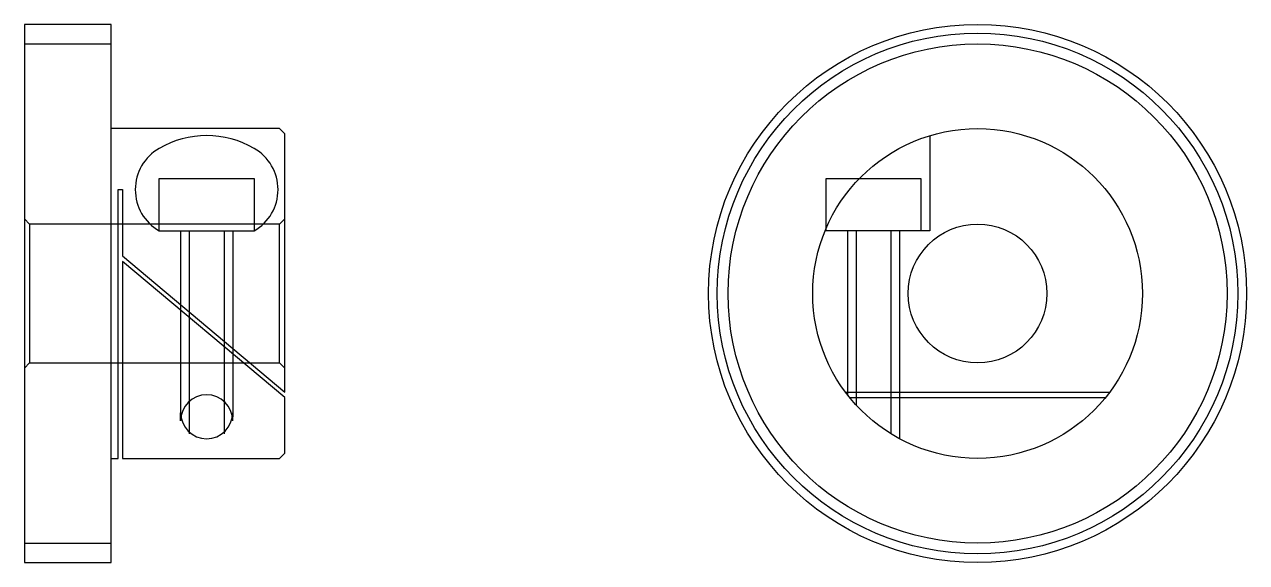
# Model space of a CAD drawing. Header units: metres. Extents: x 24.4 to 94.8, y 18.1 to 49.1.
import ezdxf

# ---------------------------------------------------------------- set-up
doc = ezdxf.new("R2010")
doc.units = ezdxf.units.M

msp = doc.modelspace()

# ---------------------------------------------------------------- linework, layer by layer
at = {"color": 4}
for p, q in [((24.424778, 47.959072), (29.424778, 47.959072)), ((32.183144, 37.194073), (37.666412, 37.194073)), ((71.735458, 27.902916), (86.963654, 27.902916)), ((71.9841, 27.584072), (86.715012, 27.584072)), ((33.424778, 26.25312), (33.424778, 26.717472)), ((36.424778, 26.25312), (36.424778, 26.717472)), ((24.424778, 19.209072), (29.424778, 19.209072))]:
    msp.add_line(p, q, dxfattribs=at)
for points in [[(24.424778, 18.084072), (24.424778, 18.084072), (29.424778, 18.084072), (29.424778, 18.084072), (29.424778, 49.084072), (29.424778, 49.084072), (24.424778, 49.084072), (24.424778, 49.084072), (24.424778, 18.084072)], [(29.424778, 24.084072), (29.831858, 24.084072), (29.831858, 39.584072), (30.076105, 39.584072), (30.076105, 35.747383), (39.424778, 27.902916), (39.424778, 42.784073), (39.124779, 43.084072), (29.424778, 43.084072)], [(32.174778, 37.194073), (37.674778, 37.194073), (37.674778, 40.194073), (32.174778, 40.194073), (32.174778, 37.194073)], [(30.076105, 24.084072), (39.124779, 24.084072), (39.424778, 24.384071), (39.424778, 27.584072), (30.076105, 35.428539), (30.076105, 24.084072)]]:
    msp.add_lwpolyline(points, dxfattribs=at)
for radius in [15.5, 14.375, 9.5, 4]:
    msp.add_circle((79.349556, 33.584072), radius, dxfattribs=at)
for centre, radius, start, end in [((34.924778, 37.194073), 5.483267, 60.00000126, 119.99999874), ((33.553963, 39.568398), 2.741633, 120.00000728, 239.99999102), ((36.295593, 39.568398), 2.741633, 300.00000898, 59.99999272), ((34.924778, 26.25312), 1.5, 0, 180), ((34.924778, 26.717472), 1.5, 180, 0)]:
    msp.add_arc(centre, radius, start, end, dxfattribs=at)
at = {"layer": 'DASHDOT', "color": 7}
msp.add_circle((79.349556, 33.584072), 15, dxfattribs=at)
at = {"layer": 'HIDDEN', "color": 4}
for p, q in [((24.724777, 37.584072), (24.724777, 29.584072)), ((39.424778, 37.884071), (39.124779, 37.584072)), ((33.424778, 37.194073), (33.424778, 26.485296)), ((33.924778, 37.194073), (33.924778, 25.506325)), ((35.924778, 37.194073), (35.924778, 25.506325)), ((36.424778, 37.194073), (36.424778, 26.485296)), ((71.849556, 37.194073), (71.849556, 27.75312)), ((72.349556, 37.194073), (72.349556, 27.161455)), ((74.349556, 37.194073), (74.349556, 25.506325)), ((74.849556, 37.194073), (74.849556, 25.217472)), ((39.424778, 29.284073), (39.124779, 29.584072))]:
    msp.add_line(p, q, dxfattribs=at)
for points in [[(76.599556, 42.677338), (76.599556, 37.194073), (70.599556, 37.194073)], [(76.099556, 37.194073), (76.099556, 40.194073), (70.599556, 40.194073), (70.599556, 37.194073)], [(24.424778, 29.284073), (24.724777, 29.584072), (39.124779, 29.584072), (39.124779, 37.584072), (24.724777, 37.584072), (24.424778, 37.884071)]]:
    msp.add_lwpolyline(points, dxfattribs=at)

doc.saveas('drawing.dxf')
